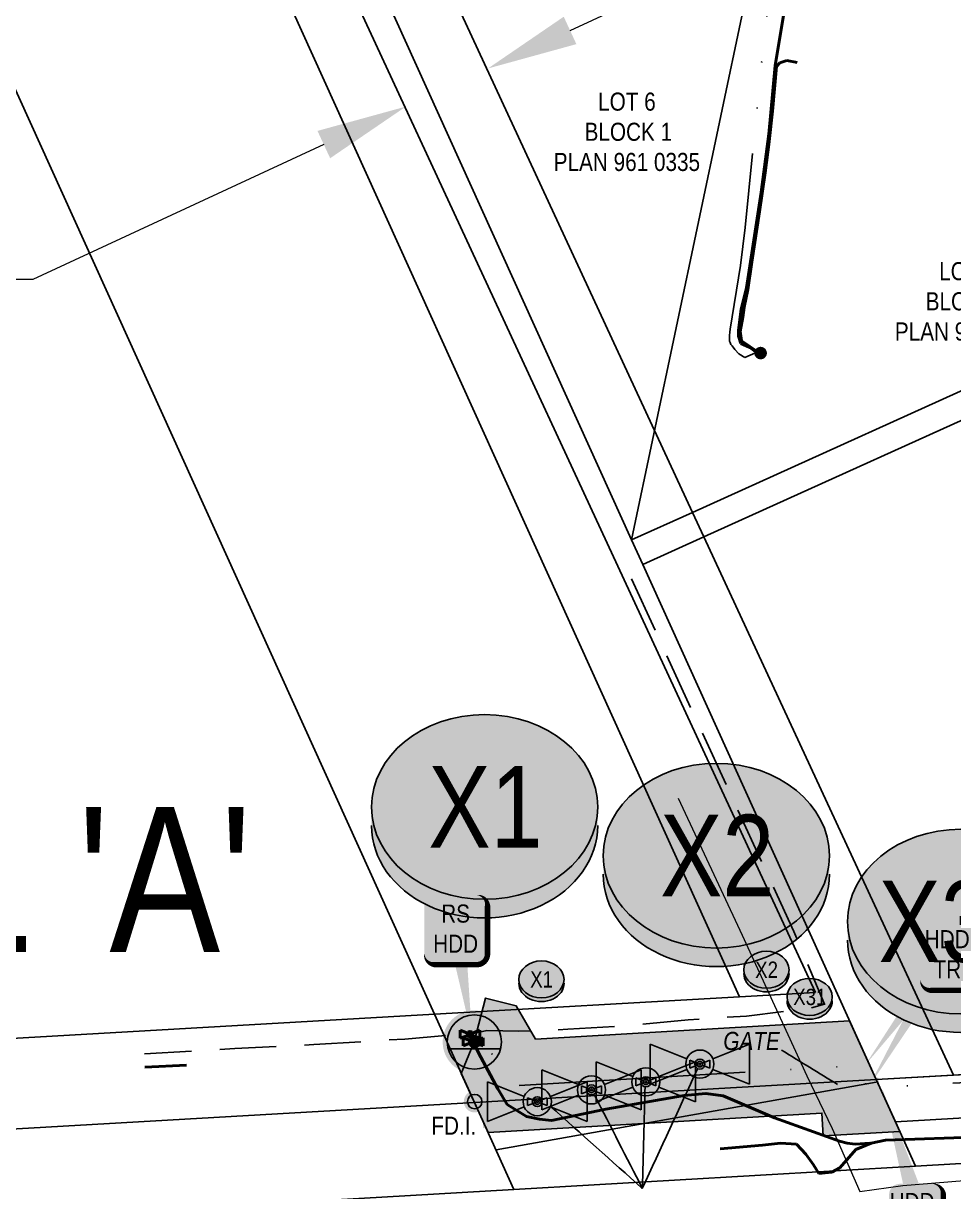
# Model space of a CAD drawing. Extents: x 312545 to 320442, y 5540407 to 5546054.
# Drawn here: x 316004.7 to 316107.5, y 5541353.7 to 5541482.8 of the extents above; entities that cross this region are included whole.
import ezdxf
from ezdxf.enums import TextEntityAlignment as Align

# ---------------------------------------------------------------- set-up
doc = ezdxf.new("R2010")
doc.units = 0
doc.header["$LTSCALE"] = 5
doc.header["$PDSIZE"] = 0.5
for name, pattern in [('COOP2', [10, 5, -1, 0, -1, 0, -1, 0, -1, 0, -1]), ('DASHDOT', [25.4, 12.7, -6.35, 0, -6.35]), ('UG_PIPE', [1.875, 1.25, -0.625])]:
    doc.linetypes.add(name, pattern=pattern)
doc.layers.get('Defpoints').update_dxf_attribs({"color": 9})
for name, color, linetype in [('AS-FENCE', 48, 'foc-FENCE'), ('AS-PIPE-UG', 44, 'UG_PIPE'), ('AS-SYMBOL', 7, 'Continuous'), ('AS-SYMBOL-1000', 7, 'Continuous'), ('DETAIL-T', 7, 'Continuous'), ('F-RW', 190, 'Continuous'), ('L-MON-1000', 1, 'Continuous'), ('L-TITLEDB', 4, 'Continuous'), ('L-TITLEDB-T-1000', 4, 'Continuous'), ('P-APEX RECON PAY ITEMS-1000', 240, 'Continuous'), ('P-APEX RECON-URBAN', 30, 'COOP2'), ('P-APEX RECON-WORK AREA', 104, 'Continuous'), ('P-CROSSINGS', 250, 'Continuous'), ('P-CROSSINGS-1000', 250, 'Continuous')]:
    doc.layers.add(name, color=color, linetype=linetype)
for name, color, linetype, lineweight in [('AS-GENERAL', 48, 'Continuous', 18), ('AS-RECON EXISTING', 151, 'DASHDOT', 40), ('F-RW-T', 190, 'Continuous', 9), ('T-TEXT-1000', 48, 'Continuous', 18)]:
    doc.layers.add(name, color=color, linetype=linetype, lineweight=lineweight)
doc.layers.add('AS-WATER PIPE', color=7, linetype='foc-WATER', lineweight=9, true_color=0x8ac4ff)
doc.layers.add('P-APEX RECON-TO BE DRILLED-H', color=7, linetype='Continuous', true_color=0xffafe1)
doc.styles.add('1.8', font='ARIALN.TTF', dxfattribs={"height": 1.8})
doc.styles.add('175L', font='ARIALN.TTF', dxfattribs={"height": 10})
doc.styles.add('80', font='ARIALN.TTF', dxfattribs={"height": 10})
doc.styles.add('80CG', font='ARIALN.TTF', dxfattribs={"height": 10})
doc.styles.add('Crossing', font='ARIALN.TTF', dxfattribs={"height": 10})
doc.styles.add('foc-LtypeFont', font='ARIALN.TTF', dxfattribs={"height": 7.35})
doc.linetypes.add('foc-FENCE', pattern='A,10,-1,["X",foc-LtypeFont,S=0.2,R=0,X=-0.625,Y=-0.75],-1.24', length=12.24)
doc.linetypes.add('foc-WATER', pattern='A,10,-1,["W",foc-LtypeFont,S=0.2,R=0,X=-0.425,Y=-0.75],-2', length=13)
doc.dimstyles.new('Compass 1 000', dxfattribs={"dimtxt": 1.8, "dimasz": 2, "dimexe": 0.2, "dimexo": 0.0625, "dimgap": 0.5, "dimtad": 0, "dimtih": 1, "dimtoh": 1, "dimzin": 0, "dimdsep": 46, "dimtxsty": '1.8', "dimcen": 0.1, "dimse1": 1, "dimse2": 1, "dimclrd": 256, "dimclrt": 256, "dimaunit": 1, "dimadec": 4, "dimazin": 0, "dimtfac": 0.06, "dimtofl": 0, "dimtmove": 0, "dimatfit": 0, "dimfxl": 0.2, "dimtolj": 1, "dimtzin": 0, "dimlwd": -1, "dimarcsym": 0})
doc.dimstyles.new('Compass 5 000', dxfattribs={"dimscale": 5, "dimtxt": 9, "dimasz": 2, "dimexe": 0.2, "dimexo": 0.0625, "dimgap": 0.5, "dimtad": 0, "dimtih": 1, "dimtoh": 1, "dimzin": 0, "dimdsep": 46, "dimtxsty": '80CG', "dimcen": 0.1, "dimse1": 1, "dimse2": 1, "dimclrd": 256, "dimclrt": 256, "dimaunit": 1, "dimadec": 4, "dimazin": 0, "dimtfac": 0.06, "dimtofl": 0, "dimtmove": 0, "dimatfit": 1, "dimfxl": 0.2, "dimtolj": 1, "dimtzin": 0, "dimlwd": -1, "dimarcsym": 0})

# ---------------------------------------------------------------- blocks, each defined once
blk = doc.blocks.new('fdia')
at = {"color": 255, "const_width": 1}
blk.add_lwpolyline([(-0.5, 0, 1), (0.5, 0, 1)], format="xyb", close=True, dxfattribs=at)
blk = doc.blocks.new('Fdiaa')
blk.add_blockref('fdia', (0, 0))
blk = doc.blocks.new('fdib')
at = {"color": 1, "const_width": 1.6}
blk.add_lwpolyline([(-0.4, 0, 1), (0.4, 0, 1)], format="xyb", close=True, dxfattribs=at)
at = {"color": 1}
blk.add_circle((0, 0), 0.8, dxfattribs=at)
blk = doc.blocks.new('Fdibb')
blk.add_blockref('fdib', (0, 0))
blk = doc.blocks.new('fdicc')
for name in ['Fdibb', 'Fdiaa']:
    blk.add_blockref(name, (0, 0))
blk = doc.blocks.new('FDI')
blk.add_blockref('fdicc', (0, 0))
blk = doc.blocks.new('RISER')
h = blk.add_hatch(color=255)
h.dxf.hatch_style = 1
edge = h.paths.add_edge_path()
edge.add_arc((0, 0), 0.7, 0, 360)
blk.add_hatch(color=13).paths.add_polyline_path([(0.581, -0.15), (-0.581, -0.15, 0.774597)])
at = {"color": 13}
blk.add_line((-0.581, -0.15), (0.581, -0.15), dxfattribs=at)
blk.add_circle((0, 0), 0.6, dxfattribs=at)
blk = doc.blocks.new('VALVE')
h = blk.add_hatch(color=255)
h.dxf.hatch_style = 1
edge = h.paths.add_edge_path()
edge.add_line((-0.333, 0.241), (-1.2, 0.588))
edge.add_line((-1.2, 0.588), (-1.2, -0.588))
edge.add_line((-1.2, -0.588), (-0.333, -0.241))
edge.add_arc((0, 0), 0.411, 215.8775, 324.1225)
edge.add_line((0.333, -0.241), (1.2, -0.588))
edge.add_line((1.2, -0.588), (1.2, 0.588))
edge.add_line((1.2, 0.588), (0.333, 0.241))
edge.add_arc((0, 0), 0.411, 35.8775, 144.1225)
at = {"color": 48}
for p, q in [((-1.1, 0.44), (-1.1, -0.44)), ((-0.289, 0.116), (-1.1, 0.44)), ((0.289, 0.116), (1.1, 0.44)), ((1.1, 0.44), (1.1, -0.44)), ((-1.1, -0.44), (-0.289, -0.116)), ((1.1, -0.44), (0.289, -0.116))]:
    blk.add_line(p, q, dxfattribs=at)
for radius in [0.311, 0.11]:
    blk.add_circle((0, 0), radius, dxfattribs=at)
blk = doc.blocks.new('*U511')
at = {"true_color": 0xffffa8}
h = blk.add_hatch(color=51, dxfattribs=at)
edge = h.paths.add_edge_path()
edge.add_line((-11.5, -20), (11.5, -20))
edge.add_arc((11.5, -14), 6, 270, 360)
edge.add_line((17.5, -14), (17.5, 12.5))
edge.add_arc((11.5, 12.5), 6, 0, 90)
edge.add_line((11.5, 18.5), (-11.5, 18.5))
edge.add_arc((-11.5, 12.5), 6, 90, 180)
edge.add_line((-17.5, 12.5), (-17.5, -14))
edge.add_arc((-11.5, -14), 6, 180, 270)
at = {"color": 240, "flags": 128}
blk.add_lwpolyline([(-11.5, -20, 3, 3, 0), (11.5, -20, 3, 3, 0.414214), (17.5, -14, 3, 3, 0), (17.5, 12.5, 3, 0, 0.414214), (11.5, 18.5, 0, 0, 0), (-11.5, 18.5, 0, 0, 0.414214), (-17.5, 12.5, 0, 0, 0), (-17.5, -14, 0, 3, 0.414214)], format="xyseb", close=True, dxfattribs=at)
for points in [[(0, 20.41, 0, 10, 0), (0, 0, 5, 5, 0)], [(8.98, -60.05, 0, 10, 0), (0, 0, 5, 5, 0)]]:
    blk.add_lwpolyline(points, format="xyseb", dxfattribs=at)
at = {"color": 4, "style": '80'}
blk.add_attdef('OTHER_001', (-14.7, -5), '', height=10, dxfattribs=at)
blk = doc.blocks.new('*D1820')
at = {"layer": 'Defpoints', "color": 0, "transparency": 16777216}
for p in [(316014.88, 5541527.64), (316026.84, 5541525.46), (316017.73, 5541521.34)]:
    blk.add_point(p, dxfattribs=at)
at = {"layer": 'F-RW-T', "transparency": 16777216}
for p, q in [((316033.09, 5541535.9), (316042.19, 5541540.03)), ((316005.77, 5541523.51), (315975.26, 5541509.69)), ((315975.26, 5541509.69), (315965.26, 5541509.69))]:
    blk.add_line(p, q, dxfattribs=at)
for points in [[(316032.4, 5541537.42), (316033.77, 5541534.38), (316023.98, 5541531.77)], [(316005.08, 5541525.03), (316006.46, 5541522), (316014.88, 5541527.64)]]:
    blk.add_solid(points, dxfattribs=at)
at = {"layer": 'F-RW-T', "transparency": 16777216, "insert": (315922.99, 5541509.69), "char_height": 10, "attachment_point": 5, "style": '80CG'}
blk.add_mtext('\\A1;APEX\\P10.00 P/L R/W\\PPLAN 871 0355', dxfattribs=at)
blk = doc.blocks.new('*D1821')
at = {"layer": 'Defpoints', "color": 0, "transparency": 16777216}
for p in [(316053.38, 5541483.54), (316044.31, 5541479.34), (316046.95, 5541473.65)]:
    blk.add_point(p, dxfattribs=at)
at = {"layer": 'F-RW-T', "transparency": 16777216}
for p, q in [((316065.09, 5541482.07), (316074.16, 5541486.27)), ((316037.88, 5541469.45), (316005.71, 5541454.53)), ((316005.71, 5541454.53), (315995.71, 5541454.53))]:
    blk.add_line(p, q, dxfattribs=at)
for points in [[(316064.39, 5541483.58), (316065.79, 5541480.55), (316056.02, 5541477.86)], [(316037.18, 5541470.96), (316038.58, 5541467.94), (316046.95, 5541473.65)]]:
    blk.add_solid(points, dxfattribs=at)
at = {"layer": 'F-RW-T', "transparency": 16777216, "insert": (315953.46, 5541454.53), "char_height": 10, "attachment_point": 5, "style": '80CG'}
blk.add_mtext('\\A1;APEX\\P10.00 P/L R/W\\PPLAN 811 1068', dxfattribs=at)
blk = doc.blocks.new('*U1842')
at = {"true_color": 0xffffa8}
h = blk.add_hatch(color=51, dxfattribs=at)
edge = h.paths.add_edge_path()
edge.add_line((-9, -20), (9, -20))
edge.add_arc((9, -14), 6, 270, 360)
edge.add_line((15, -14), (15, 12.5))
edge.add_arc((9, 12.5), 6, 0, 90)
edge.add_line((9, 18.5), (-9, 18.5))
edge.add_arc((-9, 12.5), 6, 90, 180)
edge.add_line((-15, 12.5), (-15, -14))
edge.add_arc((-9, -14), 6, 180, 270)
at = {"color": 240, "flags": 128}
blk.add_lwpolyline([(-9, -20, 3, 3, 0), (9, -20, 3, 3, 0.414214), (15, -14, 3, 3, 0), (15, 12.5, 3, 0, 0.414214), (9, 18.5, 0, 0, 0), (-9, 18.5, 0, 0, 0.414214), (-15, 12.5, 0, 0, 0), (-15, -14, 0, 3, 0.414214)], format="xyseb", close=True, dxfattribs=at)
for points in [[(-45.34, -61.07, 0, 10, 0), (0, 0, 5, 5, 0)], [(-43.66, -73.54, 0, 10, 0), (0, 0, 5, 5, 0)]]:
    blk.add_lwpolyline(points, format="xyseb", dxfattribs=at)
at = {"color": 4, "style": '80'}
blk.add_attdef('OTHER_001', (-14.7, -5), '', height=10, dxfattribs=at)
blk = doc.blocks.new('*U1846')
at = {"true_color": 0xffffa8}
h = blk.add_hatch(color=51, dxfattribs=at)
edge = h.paths.add_edge_path()
edge.add_line((-9, -11.5), (9, -11.5))
edge.add_arc((9, -5.5), 6, 270, 360)
edge.add_line((15, -5.5), (15, 4))
edge.add_arc((9, 4), 6, 0, 90)
edge.add_line((9, 10), (-9, 10))
edge.add_arc((-9, 4), 6, 90, 180)
edge.add_line((-15, 4), (-15, -5.5))
edge.add_arc((-9, -5.5), 6, 180, 270)
at = {"color": 240, "flags": 128}
for points in [[(-18.69, 62.42, 0, 10, 0), (0, 0, 5, 5, 0)], [(5.02, -8.33, 0, 10, 0), (0, 0, 5, 5, 0)]]:
    blk.add_lwpolyline(points, format="xyseb", dxfattribs=at)
blk.add_lwpolyline([(-9, -11.5, 3, 3, 0), (9, -11.5, 3, 3, 0.414214), (15, -5.5, 3, 3, 0), (15, 4, 3, 0, 0.414214), (9, 10, 0, 0, 0), (-9, 10, 0, 0, 0.414214), (-15, 4, 0, 0, 0), (-15, -5.5, 0, 3, 0.414214)], format="xyseb", close=True, dxfattribs=at)
at = {"color": 4, "style": '80'}
blk.add_attdef('OTHER_001', (-14.7, -5), '', height=10, dxfattribs=at)
blk = doc.blocks.new('xing2')
h = blk.add_hatch(color=50)
h.dxf.hatch_style = 1
edge = h.paths.add_edge_path()
edge.add_ellipse((0, 0), major_axis=(-12.5, 0), ratio=0.816297, start_angle=0, end_angle=360)
h = blk.add_hatch(color=250)
h.dxf.hatch_style = 1
edge = h.paths.add_edge_path()
edge.add_ellipse((0, -2.05), major_axis=(-12.5, 0), ratio=0.816297, start_angle=0, end_angle=180)
edge.add_line((12.5, -2.05), (12.5, 0))
edge.add_ellipse((0, 0), major_axis=(-12.5, 0), ratio=0.816297, start_angle=0, end_angle=180, ccw=False)
edge.add_line((-12.5, 0), (-12.5, -2.05))
at = {"color": 250}
blk.add_ellipse((0, 0), major_axis=(-12.5, 0), ratio=0.816297, dxfattribs=at)
blk.add_ellipse((0, -2.05), major_axis=(-12.5, 0), ratio=0.816297, start_param=0, end_param=3.141593, dxfattribs=at)
at = {"color": 250, "style": 'Crossing'}
blk.add_attdef('CROSSING', text='', height=9, dxfattribs=at).set_placement((0.09, 0.02), align=Align.MIDDLE_CENTER)
at = {"color": 250, "style": 'Crossing', "flags": 1}
for tag, p in [('OWNER', (0.09, -12.49)), ('DESCRIPTION', (0.09, -25.77)), ('LOCATION', (0.09, -39.3)), ('DWG_REF', (0.09, -52.84))]:
    blk.add_attdef(tag, text='', height=9, dxfattribs=at).set_placement(p, align=Align.MIDDLE_CENTER)

msp = doc.modelspace()

# ---------------------------------------------------------------- hatches: boundary and pattern name
at = {"layer": 'AS-RECON EXISTING'}
h = msp.add_hatch(color=255, dxfattribs=at)
h.dxf.hatch_style = 1
edge = h.paths.add_edge_path()
edge.add_line((316053.7, 5541371.368), (316052.833, 5541371.715))
edge.add_line((316052.833, 5541371.715), (316052.833, 5541370.54))
edge.add_line((316052.833, 5541370.54), (316053.7, 5541370.886))
edge.add_arc((316054.033, 5541371.127), 0.411, 215.87753, 324.12247)
edge.add_line((316054.366, 5541370.886), (316055.233, 5541370.54))
edge.add_line((316055.233, 5541370.54), (316055.233, 5541371.715))
edge.add_line((316055.233, 5541371.715), (316054.366, 5541371.368))
edge.add_arc((316054.033, 5541371.127), 0.411, 35.87753, 144.12247)
h = msp.add_hatch(color=255, dxfattribs=at)
h.dxf.hatch_style = 1
edge = h.paths.add_edge_path()
edge.add_line((316054.045, 5541370.525), (316053.178, 5541370.872))
edge.add_line((316053.178, 5541370.872), (316053.178, 5541369.696))
edge.add_line((316053.178, 5541369.696), (316054.045, 5541370.043))
edge.add_arc((316054.378, 5541370.284), 0.411, 215.87753, 324.12247)
edge.add_line((316054.711, 5541370.043), (316055.578, 5541369.696))
edge.add_line((316055.578, 5541369.696), (316055.578, 5541370.872))
edge.add_line((316055.578, 5541370.872), (316054.711, 5541370.525))
edge.add_arc((316054.378, 5541370.284), 0.411, 35.87753, 144.12247)
at = {"layer": 'P-APEX RECON-TO BE DRILLED-H'}
h = msp.add_hatch(color=256, dxfattribs=at)
h.dxf.hatch_style = 1
h.paths.add_polyline_path([(316101.531, 5541360.374), (316093.067, 5541359.892), (316092.918, 5541362.429), (316056.026, 5541360.271), (316053.062, 5541366.81), (316054.506, 5541370.284), (316055.743, 5541375.126), (316059.152, 5541374.265), (316061.287, 5541370.599), (316095.976, 5541372.628)])

# ---------------------------------------------------------------- linework, layer by layer
at = {"layer": 'AS-FENCE', "flags": 128}
for points in [[(316073.133, 5541423.026), (316098.922, 5541366.128), (316128.199, 5541367.804)], [(316056.907, 5541358.376), (316098.906, 5541365.829)]]:
    msp.add_lwpolyline(points, dxfattribs=at)
at = {"layer": 'AS-GENERAL', "const_width": 1, "flags": 128}
msp.add_lwpolyline([(316092.797, 5541364.745), (316099.232, 5541365.86)], dxfattribs=at)
at = {"layer": 'AS-PIPE-UG', "flags": 128}
msp.add_lwpolyline([(316071.867, 5541421.449), (316089.819, 5541382.492), (316093.217, 5541374.441), (316091.575, 5541373.992), (316084.589, 5541373.148), (316078.142, 5541372.712), (316071.676, 5541372.1), (316064.855, 5541371.68), (316059.443, 5541371.458), (316055.897, 5541371.531), (316054.049, 5541371.153), (316052.707, 5541371.226), (316051.581, 5541371.004), (316046.844, 5541370.605), (316036.794, 5541369.992), (316028.038, 5541369.549), (316018.07, 5541368.962)], dxfattribs=at)
at = {"layer": 'AS-RECON EXISTING', "linetype": 'Continuous'}
for p, q in [((316052.933, 5541371.567), (316052.933, 5541370.687)), ((316053.744, 5541371.243), (316052.933, 5541371.567)), ((316054.322, 5541371.243), (316055.133, 5541371.567)), ((316055.133, 5541371.567), (316055.133, 5541370.687)), ((316052.933, 5541370.687), (316053.744, 5541371.012)), ((316053.278, 5541370.724), (316053.278, 5541369.844)), ((316054.089, 5541370.4), (316053.278, 5541370.724)), ((316053.278, 5541369.844), (316054.089, 5541370.169)), ((316055.133, 5541370.687), (316054.322, 5541371.012)), ((316054.667, 5541370.4), (316055.478, 5541370.724)), ((316055.478, 5541369.844), (316054.667, 5541370.169)), ((316055.478, 5541370.724), (316055.478, 5541369.844))]:
    msp.add_line(p, q, dxfattribs=at)
at = {"layer": 'AS-RECON EXISTING', "flags": 128}
for points in [[(316542.306, 5541690.908), (316543.953, 5541687.172), (316546.75, 5541680.381), (316551.227, 5541671.145), (316556.172, 5541659.314), (316562.938, 5541645.141), (316566.806, 5541635.837), (316571.286, 5541625.656), (316575.618, 5541616.363), (316581.091, 5541604.756), (316587.525, 5541590.403), (316592.257, 5541580.102), (316595.027, 5541573.564), (316596.685, 5541568.14), (316596.241, 5541567.202), (316595.157, 5541566.276), (316593.948, 5541565.302), (316586.644, 5541561.92), (316577.636, 5541557.792), (316564.962, 5541551.49), (316555.654, 5541547.636), (316552.393, 5541546.36), (316549.63, 5541545.533), (316546.677, 5541544.966), (316540.62, 5541544.321), (316537.14, 5541543.65), (316533.938, 5541543.594), (316532.866, 5541543.924), (316529.664, 5541542.056), (316524.426, 5541537.188), (316521.116, 5541534.827), (316514.847, 5541530.791), (316502.096, 5541524.696), (316485.106, 5541517.205), (316453.134, 5541502.173), (316436.401, 5541495.194), (316416.559, 5541486.517), (316398.126, 5541478.126), (316374.017, 5541465.934), (316358.392, 5541458.869), (316337.656, 5541449.386), (316320.389, 5541441.198), (316303.931, 5541434.407), (316283.006, 5541424.992), (316267.769, 5541417.703), (316251.056, 5541409.746), (316235.262, 5541402.431), (316225.864, 5541398.47), (316208.57, 5541391.672), (316204.11, 5541389.626), (316191.454, 5541383.657), (316173.119, 5541375.215), (316167.433, 5541372.75), (316165.371, 5541372.116), (316160.326, 5541369.87), (316156.327, 5541368.086), (316152.549, 5541366.777), (316146.91, 5541363.769), (316142.879, 5541362.153), (316138.418, 5541361.315), (316125.032, 5541360.526), (316115.533, 5541359.974), (316099.931, 5541359.415), (316098.349, 5541359.1), (316096.68, 5541358.396), (316094.884, 5541356.374), (316094, 5541355.906), (316092.579, 5541355.747), (316091.973, 5541356.72), (316091.138, 5541357.878), (316090.118, 5541358.969), (316088.339, 5541359.114), (316086.36, 5541358.88), (316078.67, 5541358.191), (316076.506, 5541357.914), (316067.726, 5541357.18), (316061.867, 5541356.814), (316058.753, 5541356.741), (316056.113, 5541357.704), (316054.696, 5541358.909), (316052.543, 5541361.155), (316050.996, 5541363.698), (316049.538, 5541365.38), (316048.199, 5541366.766), (316045.918, 5541367.306), (316039.748, 5541368.44), (316037.034, 5541368.459), (316028.119, 5541367.956), (316018.101, 5541367.482)], [(316085.893, 5541446.332), (316084.941, 5541447.042), (316083.954, 5541447.472), (316083.72, 5541448.285), (316083.721, 5541448.908), (316084.01, 5541451.208), (316084.584, 5541453.62), (316085.386, 5541458.89), (316086.212, 5541464.157), (316087.066, 5541470.59), (316087.765, 5541478.197), (316088.703, 5541483.931), (316088.74, 5541487.037), (316088.88, 5541491.593), (316089.808, 5541497.256), (316091.163, 5541502.804), (316092.487, 5541507.648), (316093.392, 5541511.309), (316093.425, 5541511.773)], [(316054.389, 5541370.294), (316054.966, 5541369.075), (316057.107, 5541365.085), (316058.131, 5541363.368), (316060.273, 5541362.029), (316061.699, 5541361.762), (316063.038, 5541361.614), (316069.028, 5541362.861), (316077.694, 5541364.35), (316080.106, 5541364.581), (316082.026, 5541364.329), (316087.684, 5541361.891), (316094.881, 5541359.304), (316095.694, 5541359.104), (316096.598, 5541359.004), (316098.201, 5541359.079)], [(316405.422, 5541245.234), (316405.547, 5541244.559), (316405.435, 5541242.896), (316405.203, 5541241.208), (316403.233, 5541239.666), (316394.138, 5541237.088), (316381.51, 5541233.872), (316370.073, 5541230.688), (316363.514, 5541229.139), (316355.695, 5541227.125), (316344.768, 5541224.404), (316333.777, 5541221.633), (316321.114, 5541218.032), (316311.161, 5541215.82), (316299.7, 5541213.052), (316289.803, 5541210.64), (316284.164, 5541209.235), (316278.916, 5541207.93), (316273.712, 5541206.646), (316266.763, 5541205.023), (316255.137, 5541202.004), (316247.579, 5541200.09), (316231.942, 5541196.121), (316222.407, 5541193.897), (316216.192, 5541192.106), (316212.833, 5541191.24), (316210.392, 5541190.915), (316207.878, 5541191.299), (316205.856, 5541192.204), (316204.77, 5541193.308), (316203.657, 5541196.55), (316200.166, 5541209.732), (316198.222, 5541217.078), (316195.211, 5541227.857), (316193.967, 5541233.556), (316190.85, 5541244.664), (316188.66, 5541252.243), (316186.07, 5541262.111), (316183.663, 5541270.812), (316182.068, 5541277.612), (316179.426, 5541286.212), (316176.458, 5541295.927), (316173.936, 5541304.745), (316171.988, 5541307.802), (316170.286, 5541309.419), (316167.005, 5541310.098), (316161.642, 5541309.772), (316157.213, 5541309.679), (316146.13, 5541309.467), (316135.722, 5541308.824), (316125.912, 5541308.611), (316114.956, 5541307.936), (316108.456, 5541307.813), (316105.131, 5541308.224), (316103.526, 5541309.233), (316102.02, 5541312.212), (316101.742, 5541315.03), (316100.567, 5541322.13), (316099.51, 5541329.211), (316099.067, 5541331.982), (316098.201, 5541359.079)]]:
    msp.add_lwpolyline(points, dxfattribs=at)
at = {"layer": 'AS-RECON EXISTING', "color": 240, "flags": 128}
msp.add_lwpolyline([(316090.176, 5541478.538), (316089.044, 5541478.739), (316088.262, 5541478.5), (316087.916, 5541478.074), (316087.472, 5541473.131), (316087.103, 5541469.806), (316086.647, 5541466.361), (316086.029, 5541462.058), (316085.185, 5541456.497), (316084.722, 5541453.435), (316084.316, 5541451.476), (316084.165, 5541450.362), (316083.89, 5541448.776), (316084.04, 5541447.75), (316085.862, 5541446.521)], dxfattribs=at)
at = {"layer": 'AS-RECON EXISTING', "linetype": 'Continuous'}
for centre, radius in [((316054.033, 5541371.127), 0.311), ((316054.033, 5541371.127), 0.11), ((316054.378, 5541370.284), 0.311), ((316054.378, 5541370.284), 0.11)]:
    msp.add_circle(centre, radius, dxfattribs=at)
at = {"layer": 'AS-WATER PIPE', "flags": 128}
msp.add_lwpolyline([(316077.044, 5541397.232), (316084.101, 5541382.087), (316091.241, 5541366.54), (316094.062, 5541360.731), (316097.124, 5541353.757), (316101.855, 5541354.421), (316126.705, 5541356.45), (316169.929, 5541360.468), (316197.549, 5541363.122), (316200.713, 5541363.507), (316209.946, 5541364.433), (316215.752, 5541365.016), (316221.064, 5541365.801), (316223.513, 5541366.48), (316226.003, 5541367.094), (316232.598, 5541367.922), (316242.89, 5541369.317), (316263.184, 5541370.831), (316272.783, 5541371.452), (316314.167, 5541374.125), (316368.529, 5541377.435), (316422.144, 5541380.579), (316479.035, 5541383.95)], dxfattribs=at)
at = {"layer": 'F-RW', "flags": 128}
for points in [[(316083.796, 5541375.276), (315809.294, 5541980.919)], [(315887.817, 5541816.582), (316092.202, 5541375.76)], [(315899.431, 5541815.309), (316078.628, 5541428.809)], [(316078.628, 5541428.809), (316079.891, 5541426.086)], [(316079.891, 5541426.086), (316107.463, 5541366.619)], [(316083.796, 5541375.276), (316050.102, 5541373.34)], [(316092.202, 5541375.76), (316083.796, 5541375.276)], [(316050.102, 5541373.34), (315689.03, 5541352.592)], [(316098.922, 5541366.128), (316054.527, 5541363.577)], [(316054.527, 5541363.577), (315689.627, 5541342.609)]]:
    msp.add_lwpolyline(points, dxfattribs=at)
at = {"layer": 'L-TITLEDB', "flags": 128}
for points in [[(316050.102, 5541373.34), (315925.506, 5541648.225)], [(316050.102, 5541373.34), (315925.506, 5541648.225)], [(316089.156, 5541507.807), (316071.894, 5541425.76)], [(316071.894, 5541425.76), (316038.643, 5541499.118)], [(316071.894, 5541425.76), (316038.643, 5541499.118)], [(316078.628, 5541428.809), (316130.035, 5541452.088)], [(316079.891, 5541426.086), (316117.857, 5541443.277)], [(316117.857, 5541443.277), (316079.891, 5541426.086)], [(316071.894, 5541425.76), (316078.628, 5541428.809)], [(316073.133, 5541423.026), (316071.894, 5541425.76)], [(316073.133, 5541423.026), (316071.894, 5541425.76)], [(316079.891, 5541426.086), (316073.133, 5541423.026)], [(316079.891, 5541426.086), (316073.133, 5541423.026)], [(316098.922, 5541366.128), (316073.133, 5541423.026)], [(316098.922, 5541366.128), (316073.133, 5541423.026)], [(316054.527, 5541363.577), (316050.102, 5541373.34)], [(316054.527, 5541363.577), (316050.102, 5541373.34)], [(316154.589, 5541369.313), (316107.463, 5541366.619)], [(316154.589, 5541369.313), (316107.463, 5541366.619)], [(316107.463, 5541366.619), (316098.922, 5541366.128)], [(316107.463, 5541366.619), (316098.922, 5541366.128)], [(316098.922, 5541366.128), (316101.045, 5541361.446)], [(316101.045, 5541361.446), (316098.922, 5541366.128)], [(316058.874, 5541353.988), (316054.527, 5541363.577)], [(316058.874, 5541353.988), (316054.527, 5541363.577)], [(316101.045, 5541361.446), (316142.508, 5541363.855)], [(316103.258, 5541356.565), (316101.045, 5541361.446)], [(316103.258, 5541356.565), (316101.045, 5541361.446)], [(316103.258, 5541356.565), (316129.785, 5541358.106)], [(316058.874, 5541353.988), (316103.258, 5541356.565)], [(316058.874, 5541353.988), (316103.258, 5541356.565)], [(315690.225, 5541332.58), (316058.874, 5541353.988)], [(315690.225, 5541332.58), (316058.874, 5541353.988)]]:
    msp.add_lwpolyline(points, dxfattribs=at)
at = {"layer": 'P-APEX RECON-URBAN', "flags": 128}
for points in [[(316085.828, 5541446.54), (316084.415, 5541445.917), (316083.742, 5541446.325), (316083.28, 5541446.798), (316083.006, 5541447.211), (316082.873, 5541447.358), (316082.788, 5541447.588), (316082.725, 5541447.733), (316082.711, 5541447.96), (316082.714, 5541448.351), (316082.732, 5541448.716), (316082.791, 5541449.056), (316083.92, 5541456.104), (316084.442, 5541460.291), (316084.863, 5541464.366), (316086.269, 5541478.651), (316087.262, 5541487.315), (316088.885, 5541497.76), (316089.37, 5541503.525), (316089.42, 5541509.371), (316090.717, 5541518.466)], [(316232.608, 5541377.091), (316175.027, 5541369.601), (316154.389, 5541368.395), (316097.766, 5541365.169), (316097.616, 5541367.714), (316058.511, 5541365.427), (316055.888, 5541369.931), (316054.517, 5541370.277)]]:
    msp.add_lwpolyline(points, dxfattribs=at)
at = {"layer": 'P-APEX RECON-WORK AREA', "flags": 128}
msp.add_lwpolyline([(316101.531, 5541360.374), (316093.067, 5541359.892), (316092.918, 5541362.429), (316056.026, 5541360.271), (316053.062, 5541366.81), (316054.506, 5541370.284), (316055.743, 5541375.126), (316059.152, 5541374.265), (316061.287, 5541370.599), (316095.976, 5541372.628), (316101.531, 5541360.374)], dxfattribs=at)

# ---------------------------------------------------------------- block references
at = {"layer": 'AS-SYMBOL'}
for name, p, xscale, yscale, zscale in [('RISER', (316054.517, 5541370.277), 5.001580479999992, 5.001580479999992, 5.001580479999992), ('VALVE', (316079.434, 5541367.832), 5.001580479999998, 5.001580479999998, 5.001580479999998), ('VALVE', (316073.466, 5541365.873), 5.001580479999998, 5.001580479999998, 5.001580479999998), ('VALVE', (316067.458, 5541364.983), 5.001580479999998, 5.001580479999998, 5.001580479999998), ('VALVE', (316061.47, 5541363.684), 5.001580479999998, 5.001580479999998, 5.001580479999998)]:
    msp.add_blockref(name, p, dxfattribs=dict(at, xscale=xscale, yscale=yscale, zscale=zscale))
msp.add_blockref('RISER', (316054.517, 5541370.277), dxfattribs=at)
at = {"layer": 'AS-SYMBOL-1000'}
for p in [(316086.146, 5541446.407), (316054.643, 5541370.325), (316054.643, 5541370.325)]:
    msp.add_blockref('RISER', p, dxfattribs=at)
at = {"layer": 'AS-SYMBOL-1000', "xscale": 0.9996840038851079, "yscale": 0.9996840038851079, "zscale": 0.9996840038851079}
for p in [(316079.434, 5541367.832), (316073.466, 5541365.873), (316067.458, 5541364.983), (316061.47, 5541363.684)]:
    msp.add_blockref('VALVE', p, dxfattribs=at)
at = {"layer": 'L-MON-1000'}
msp.add_blockref('FDI', (316054.551, 5541363.691), dxfattribs=at)
at = {"layer": 'P-APEX RECON PAY ITEMS-1000'}
ref = msp.add_blockref('*U511', (316052.472, 5541382.821), dxfattribs=dict(at, xscale=0.2000000000000001, yscale=0.2000000000000001, zscale=0.2000000000000001))
ref.add_attrib('OTHER_001', 'RS', (316050.853, 5541383.47), dxfattribs={"layer": '0', "color": 4, "height": 2, "style": '80'})
ref.add_attrib('OTHER_002', 'HDD', (316049.967, 5541380.136), dxfattribs={"layer": '0', "color": 4, "height": 2, "style": '80'})
ref = msp.add_blockref('*U1842', (316106.796, 5541379.976), dxfattribs=dict(at, xscale=0.2000000000000001, yscale=0.2000000000000001, zscale=0.2000000000000001))
ref.add_attrib('OTHER_001', 'HDD', (316104.29, 5541380.643), dxfattribs={"layer": '0', "color": 4, "height": 2, "style": '80'})
ref.add_attrib('OTHER_002', 'TR', (316105.256, 5541377.309), dxfattribs={"layer": '0', "color": 4, "height": 2, "style": '80'})
at = {"layer": 'P-APEX RECON PAY ITEMS-1000', "xscale": 0.2000000000000001, "yscale": 0.2000000000000001, "zscale": 0.2000000000000001}
msp.add_blockref('*U1846', (316103.341, 5541352.607), dxfattribs=at).add_auto_attribs({'OTHER_001': 'HDD'})
at = {"layer": 'P-CROSSINGS'}
for p, values in [((316055.643, 5541396.247), {'CROSSING': 'X1'}), ((316081.256, 5541390.863), {'CROSSING': 'X2'}), ((316108.254, 5541383.587), {'CROSSING': 'X31'})]:
    msp.add_blockref('xing2', p, dxfattribs=at).add_auto_attribs(values)
at = {"layer": 'P-CROSSINGS-1000'}
for p, xscale, yscale, zscale, values in [((316086.791, 5541378.261), 0.1999999999999999, 0.1999999999999999, 0.1999999999999999, {'CROSSING': 'X2'}), ((316061.928, 5541377.194), 0.1999999999999999, 0.1999999999999999, 0.1999999999999999, {'CROSSING': 'X1'}), ((316091.565, 5541375.251), 0.2, 0.2, 0.2, {'CROSSING': 'X31'})]:
    msp.add_blockref('xing2', p, dxfattribs=dict(at, xscale=xscale, yscale=yscale, zscale=zscale)).add_auto_attribs(values)

# ---------------------------------------------------------------- texts
at = {"layer": 'DETAIL-T', "color": 3, "insert": (315985.668, 5541401.566), "char_height": 16.0051, "width": 87.79484, "attachment_point": 5, "style": '80CG'}
msp.add_mtext("SEE\\PDETAIL 'A'", dxfattribs=at)
at = {"layer": 'L-TITLEDB-T-1000', "char_height": 1.99937, "attachment_point": 1, "style": '175L'}
for s, insert in [('\\pi4.9927;LOT 6\\P\\pi3.4987;BLOCK 1\\P\\pi0.089099;PLAN 961 0335', (316063.196, 5541475.197)), ('\\pi4.9859;LOT 5\\P\\pi3.4987;BLOCK 1\\P\\pi0.089099;PLAN 961 0335', (316100.893, 5541456.462))]:
    msp.add_mtext_dynamic_manual_height_columns(s, width=16.07904, gutter_width=100, heights=[8.856], dxfattribs=dict(at, insert=insert))
at = {"layer": 'T-TEXT-1000', "insert": (316080.941, 5541371.396), "char_height": 1.99937, "attachment_point": 1, "style": '175L'}
msp.add_mtext_dynamic_manual_height_columns('\\pi1.0908;{\\fArial Narrow|b0|i1|c0|p34;GATE}', width=8.29831, gutter_width=10, heights=[0], dxfattribs=at)

# ---------------------------------------------------------------- dimensions: what is measured, and where the dimension line sits
at = {"layer": 'F-RW-T'}
for base, p1, p2, angle, text, picture, middle in [((316014.875, 5541527.643), (316026.837, 5541525.462), (316017.734, 5541521.336), 204.38239, 'APEX\\P10.00 P/L R/W\\PPLAN 871 0355', '*D1820', (315922.995, 5541509.687)), ((316046.949, 5541473.655), (316053.384, 5541483.542), (316044.315, 5541479.337), 204.87454, 'APEX\\P10.00 P/L R/W\\PPLAN 811 1068', '*D1821', (315953.463, 5541454.533))]:
    dim = msp.add_linear_dim(base=base, p1=p1, p2=p2, angle=angle, text=text, dimstyle='Compass 5 000', dxfattribs=at)
    dim.commit()
    dim.dimension.update_dxf_attribs({"geometry": picture, "text_midpoint": middle, "dimtype": 161})

# ---------------------------------------------------------------- leaders
at = {"layer": 'T-TEXT-1000', "path_type": 1}
for points in [[(316094.653, 5541365.585), (316088.461, 5541369.376)], [(316079.156, 5541367.272), (316073.076, 5541354.098)], [(316073.377, 5541365.407), (316073.076, 5541354.098)], [(316067.84, 5541364.324), (316073.076, 5541354.098)], [(316062.904, 5541363.182), (316073.076, 5541354.098)]]:
    msp.add_leader(points, dimstyle='Compass 1 000', override={"dimgap": 0.5, "dimtad": 0}, dxfattribs=at)

# ---------------------------------------------------------------- next in the draw order: texts
at = {"layer": 'L-MON-1000', "insert": (316049.759, 5541362.029), "char_height": 2, "attachment_point": 1, "style": '175L', "bg_fill": 3, "box_fill_scale": 1.1, "bg_fill_color": 256, "bg_fill_transparency": 0}
msp.add_mtext_dynamic_manual_height_columns('FD.I.', width=4.78808, gutter_width=50, heights=[0], dxfattribs=at)

doc.saveas('drawing.dxf')
